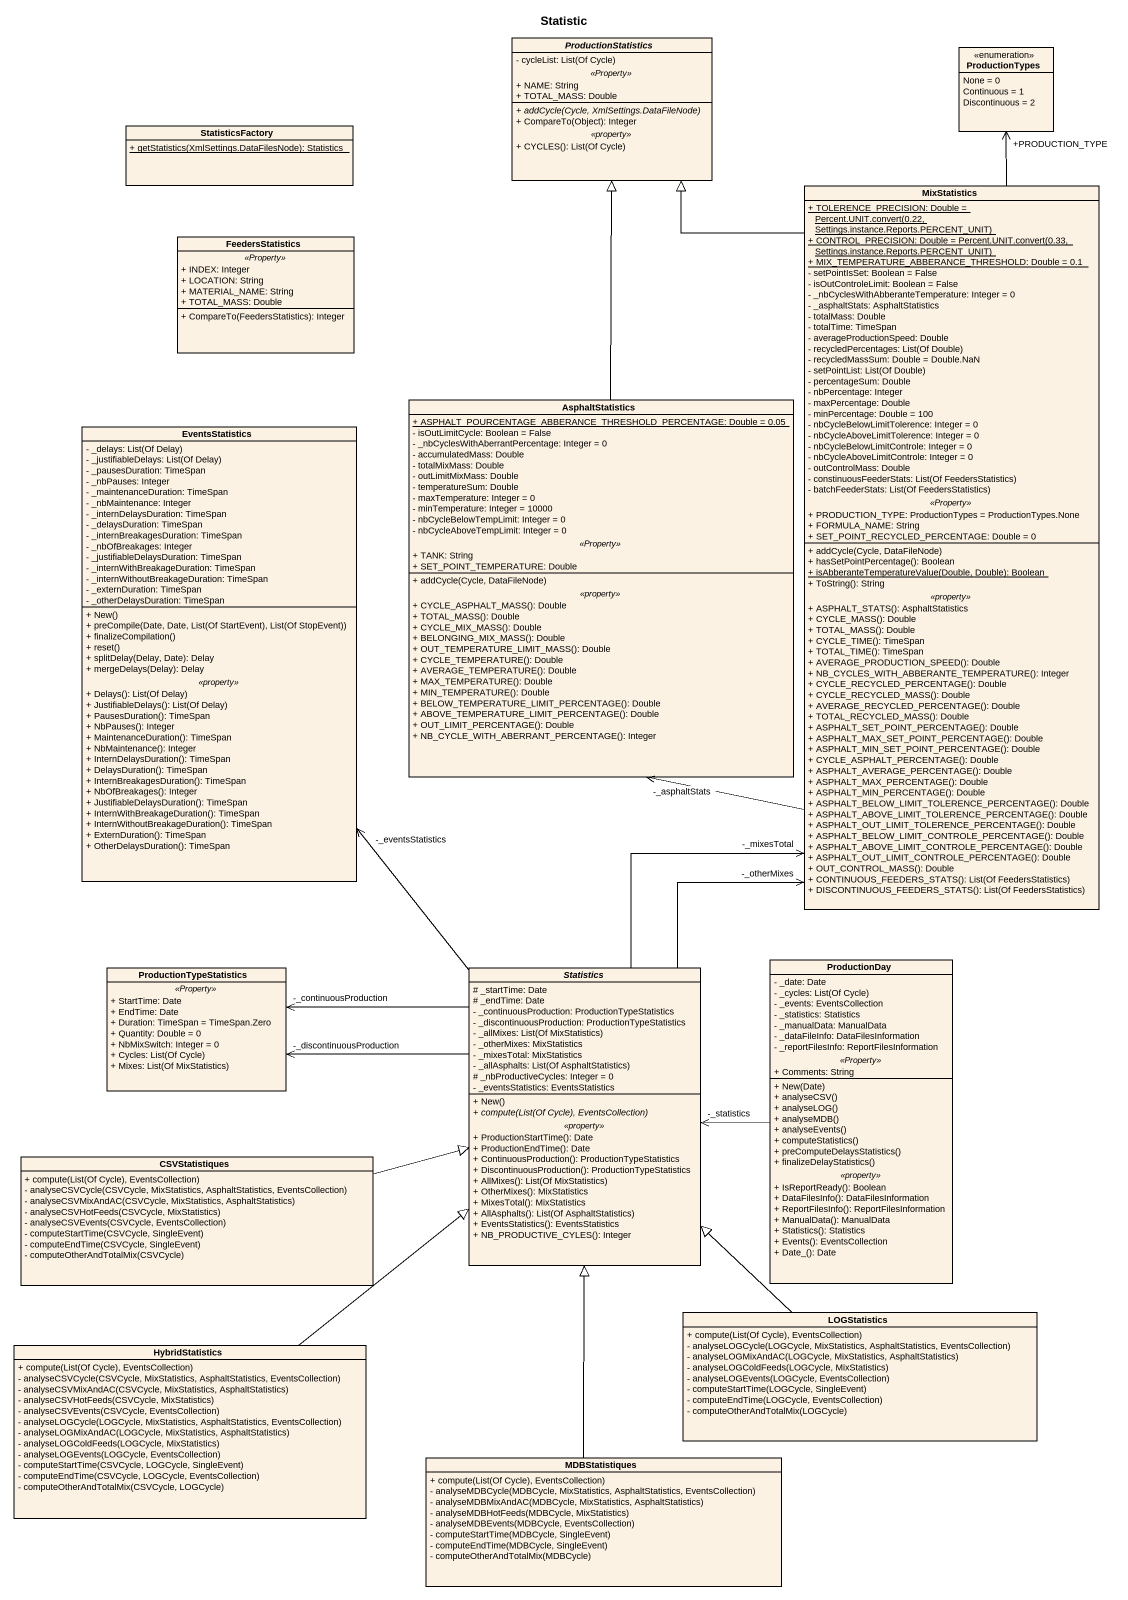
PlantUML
@startuml
title Statistic
hide circle
hide empty members
skinparam classAttributeIconSize 0
abstract class ProductionStatistics {
  {field} - cycleList: List(Of Cycle)
  .. <<Property>> ..
  + NAME: String
  + TOTAL_MASS: Double
  --
  {abstract} + addCycle(Cycle, XmlSettings.DataFileNode)
  + CompareTo(Object): Integer
  .. <<property>> ..
  + CYCLES(): List(Of Cycle)
}
enum ProductionTypes {
  None = 0
  Continuous = 1
  Discontinuous = 2
}
class StatisticsFactory {
  {static} + getStatistics(XmlSettings.DataFilesNode): Statistics
}
class MixStatistics {
  {static} {field} + TOLERENCE_PRECISION: Double = Percent.UNIT.convert(0.22, Settings.instance.Reports.PERCENT_UNIT)
  {static} {field} + CONTROL_PRECISION: Double = Percent.UNIT.convert(0.33, Settings.instance.Reports.PERCENT_UNIT)
  {static} + MIX_TEMPERATURE_ABBERANCE_THRESHOLD: Double = 0.1
  - setPointIsSet: Boolean = False
  - isOutControleLimit: Boolean = False
  - _nbCyclesWithAbberanteTemperature: Integer = 0
  - _asphaltStats: AsphaltStatistics
  - totalMass: Double
  - totalTime: TimeSpan
  - averageProductionSpeed: Double
  {field} - recycledPercentages: List(Of Double)
  - recycledMassSum: Double = Double.NaN
  {field} - setPointList: List(Of Double)
  - percentageSum: Double
  - nbPercentage: Integer
  - maxPercentage: Double
  - minPercentage: Double = 100
  - nbCycleBelowLimitTolerence: Integer = 0
  - nbCycleAboveLimitTolerence: Integer = 0
  - nbCycleBelowLimitControle: Integer = 0
  - nbCycleAboveLimitControle: Integer = 0
  - outControlMass: Double
  {field} - constinuousFeederStats: List(Of FeedersStatistics)
  {field} - batchFeederStats: List(Of FeedersStatistics)
  .. <<Property>> ..
  + PRODUCTION_TYPE: ProductionTypes = ProductionTypes.None
  + FORMULA_NAME: String
  + SET_POINT_RECYCLED_PERCENTAGE: Double = 0
  --
  + addCycle(Cycle, DataFileNode)
  + hasSetPointPercentage(): Boolean
  {static} + isAbberanteTemperatureValue(Double, Double): Boolean
  + ToString(): String
  .. <<property>> ..
  + ASPHALT_STATS(): AsphaltStatistics
  + CYCLE_MASS(): Double
  + TOTAL_MASS(): Double
  + CYCLE_TIME(): TimeSpan
  + TOTAL_TIME(): TimeSpan
  + AVERAGE_PRODUCTION_SPEED(): Double
  + NB_CYCLES_WITH_ABBERANTE_TEMPERATURE(): Integer
  + CYCLE_RECYCLED_PERCENTAGE(): Double
  + CYCLE_RECYCLED_MASS(): Double
  + AVERAGE_RECYCLED_PERCENTAGE(): Double
  + TOTAL_RECYCLED_MASS(): Double
  + ASPHALT_SET_POINT_PERCENTAGE(): Double
  + ASPHALT_MAX_SET_POINT_PERCENTAGE(): Double
  + ASPHALT_MIN_SET_POINT_PERCENTAGE(): Double
  + CYCLE_ASPHALT_PERCENTAGE(): Double
  + ASPHALT_AVERAGE_PERCENTAGE(): Double
  + ASPHALT_MAX_PERCENTAGE(): Double
  + ASPHALT_MIN_PERCENTAGE(): Double
  + ASPHALT_BELOW_LIMIT_TOLERENCE_PERCENTAGE(): Double
  + ASPHALT_ABOVE_LIMIT_TOLERENCE_PERCENTAGE(): Double
  + ASPHALT_OUT_LIMIT_TOLERENCE_PERCENTAGE(): Double
  + ASPHALT_BELOW_LIMIT_CONTROLE_PERCENTAGE(): Double
  + ASPHALT_ABOVE_LIMIT_CONTROLE_PERCENTAGE(): Double
  + ASPHALT_OUT_LIMIT_CONTROLE_PERCENTAGE(): Double
  + OUT_CONTROL_MASS(): Double
  + CONTINUOUS_FEEDERS_STATS(): List(Of FeedersStatistics)
  + DISCONTINUOUS_FEEDERS_STATS(): List(Of FeedersStatistics)
}
class FeedersStatistics {
  .. <<Property>> ..
  + INDEX: Integer
  + LOCATION: String
  + MATERIAL_NAME: String
  + TOTAL_MASS: Double
  --
  + CompareTo(FeedersStatistics): Integer
}
class EventsStatistics {
  {field} - _delays: List(Of Delay)
  {field} - _justifiableDelays: List(Of Delay)
  - _pausesDuration: TimeSpan
  - _nbPauses: Integer
  - _maintenanceDuration: TimeSpan
  - _nbMaintenance: Integer
  - _internDelaysDuration: TimeSpan
  - _delaysDuration: TimeSpan
  - _internBreakagesDuration: TimeSpan
  - _nbOfBreakages: Integer
  - _justifiableDelaysDuration: TimeSpan
  - _internWithBreakageDuration: TimeSpan
  - _internWithoutBreakageDuration: TimeSpan
  - _externDuration: TimeSpan
  - _otherDelaysDuration: TimeSpan
  --
  + New()
  + preCompile(Date, Date, List(Of StartEvent), List(Of StopEvent))
  + finalizeCompilation()
  + reset()
  + splitDelay(Delay, Date): Delay
  + mergeDelays(Delay): Delay
  .. <<property>> ..
  + Delays(): List(Of Delay)
  + JustifiableDelays(): List(Of Delay)
  + PausesDuration(): TimeSpan
  + NbPauses(): Integer
  + MaintenanceDuration(): TimeSpan
  + NbMaintenance(): Integer
  + InternDelaysDuration(): TimeSpan
  + DelaysDuration(): TimeSpan
  + InternBreakagesDuration(): TimeSpan
  + NbOfBreakages(): Integer
  + JustifiableDelaysDuration(): TimeSpan
  + InternWithBreakageDuration(): TimeSpan
  + InternWithoutBreakageDuration(): TimeSpan
  + ExternDuration(): TimeSpan
  + OtherDelaysDuration(): TimeSpan
}
class AsphaltStatistics {
  {static} + ASPHALT_POURCENTAGE_ABBERANCE_THRESHOLD_PERCENTAGE: Double = 0.05
  - isOutLimitCycle: Boolean = False
  - _nbCyclesWithAberrantPercentage: Integer = 0
  - accumulatedMass: Double
  - totalMixMass: Double
  - outLimitMixMass: Double
  - temperatureSum: Double
  - maxTemperature: Integer = 0
  - minTemperature: Integer = 10000
  - nbCycleBelowTempLimit: Integer = 0
  - nbCycleAboveTempLimit: Integer = 0
  .. <<Property>> ..
  + TANK: String
  + SET_POINT_TEMPERATURE: Double
  --
  + addCycle(Cycle, DataFileNode)
  .. <<property>> ..
  + CYCLE_ASPHALT_MASS(): Double
  + TOTAL_MASS(): Double
  + CYCLE_MIX_MASS(): Double
  + BELONGING_MIX_MASS(): Double
  + OUT_TEMPERATURE_LIMIT_MASS(): Double
  + CYCLE_TEMPERATURE(): Double
  + AVERAGE_TEMPERATURE(): Double
  + MAX_TEMPERATURE(): Double
  + MIN_TEMPERATURE(): Double
  + BELOW_TEMPERATURE_LIMIT_PERCENTAGE(): Double
  + ABOVE_TEMPERATURE_LIMIT_PERCENTAGE(): Double
  + OUT_LIMIT_PERCENTAGE(): Double
  + NB_CYCLE_WITH_ABERRANT_PERCENTAGE(): Integer
}
class ProductionTypeStatistics {
  .. <<Property>> ..
  + StartTime: Date
  + EndTime: Date
  + Duration: TimeSpan = TimeSpan.Zero
  + Quantity: Double = 0
  + NbMixSwitch: Integer = 0
  {field} + Cycles: List(Of Cycle)
  {field} + Mixes: List(Of MixStatistics)
}
abstract class Statistics {
  # _startTime: Date
  # _endTime: Date
  - _continuousProduction: ProductionTypeStatistics
  - _discontinuousProduction: ProductionTypeStatistics
  {field} - _allMixes: List(Of MixStatistics)
  - _otherMixes: MixStatistics
  - _mixesTotal: MixStatistics
  {field} - _allAsphalts: List(Of AsphaltStatistics)
  # _nbProductiveCycles: Integer = 0
  - _eventsStatistics: EventsStatistics
  --
  + New()
  {abstract} + compute(List(Of Cycle), EventsCollection)
  .. <<property>> ..
  + ProductionStartTime(): Date
  + ProductionEndTime(): Date
  + ContinuousProduction(): ProductionTypeStatistics
  + DiscontinuousProduction(): ProductionTypeStatistics
  + AllMixes(): List(Of MixStatistics)
  + OtherMixes(): MixStatistics
  + MixesTotal(): MixStatistics
  + AllAsphalts(): List(Of AsphaltStatistics)
  + EventsStatistics(): EventsStatistics
  + NB_PRODUCTIVE_CYLES(): Integer
}
class ProductionDay {
  - _date: Date
  {field} - _cycles: List(Of Cycle)
  - _events: EventsCollection
  - _statistics: Statistics
  - _manualData: ManualData
  - _dataFileInfo: DataFilesInformation
  - _reportFilesInfo: ReportFilesInformation
  .. <<Property>> ..
  + Comments: String
  --
  + New(Date)
  + analyseCSV()
  + analyseLOG()
  + analyseMDB()
  + analyseEvents()
  + computeStatistics()
  + preComputeDelaysStatistics()
  + finalizeDelayStatistics()
  .. <<property>> ..
  + IsReportReady(): Boolean
  + DataFilesInfo(): DataFilesInformation
  + ReportFilesInfo(): ReportFilesInformation
  + ManualData(): ManualData
  + Statistics(): Statistics
  + Events(): EventsCollection
  + Date_(): Date
}
class CSVStatistiques {
  + compute(List(Of Cycle), EventsCollection)
  - analyseCSVCycle(CSVCycle, MixStatistics, AsphaltStatistics, EventsCollection)
  - analyseCSVMixAndAC(CSVCycle, MixStatistics, AsphaltStatistics)
  - analyseCSVHotFeeds(CSVCycle, MixStatistics)
  - analyseCSVEvents(CSVCycle, EventsCollection)
  - computeStartTime(CSVCycle, SingleEvent)
  - computeEndTime(CSVCycle, SingleEvent)
  - computeOtherAndTotalMix(CSVCycle)
}
class LOGStatistics {
  + compute(List(Of Cycle), EventsCollection)
  - analyseLOGCycle(LOGCycle, MixStatistics, AsphaltStatistics, EventsCollection)
  - analyseLOGMixAndAC(LOGCycle, MixStatistics, AsphaltStatistics)
  - analyseLOGColdFeeds(LOGCycle, MixStatistics)
  - analyseLOGEvents(LOGCycle, EventsCollection)
  - computeStartTime(LOGCycle, SingleEvent)
  - computeEndTime(LOGCycle, EventsCollection)
  - computeOtherAndTotalMix(LOGCycle)
}
class HybridStatistics {
  + compute(List(Of Cycle), EventsCollection)
  - analyseCSVCycle(CSVCycle, MixStatistics, AsphaltStatistics, EventsCollection)
  - analyseCSVMixAndAC(CSVCycle, MixStatistics, AsphaltStatistics)
  - analyseCSVHotFeeds(CSVCycle, MixStatistics)
  - analyseCSVEvents(CSVCycle, EventsCollection)
  - analyseLOGCycle(LOGCycle, MixStatistics, AsphaltStatistics, EventsCollection)
  - analyseLOGMixAndAC(LOGCycle, MixStatistics, AsphaltStatistics)
  - analyseLOGColdFeeds(LOGCycle, MixStatistics)
  - analyseLOGEvents(LOGCycle, EventsCollection)
  - computeStartTime(CSVCycle, LOGCycle, SingleEvent)
  - computeEndTime(CSVCycle, LOGCycle, EventsCollection)
  - computeOtherAndTotalMix(CSVCycle, LOGCycle)
}
class MDBStatistiques {
  + compute(List(Of Cycle), EventsCollection)
  - analyseMDBCycle(MDBCycle, MixStatistics, AsphaltStatistics, EventsCollection)
  - analyseMDBMixAndAC(MDBCycle, MixStatistics, AsphaltStatistics)
  - analyseMDBHotFeeds(MDBCycle, MixStatistics)
  - analyseMDBEvents(MDBCycle, EventsCollection)
  - computeStartTime(MDBCycle, SingleEvent)
  - computeEndTime(MDBCycle, SingleEvent)
  - computeOtherAndTotalMix(MDBCycle)
}
MixStatistics -up-|> ProductionStatistics
MixStatistics -up-> "+PRODUCTION_TYPE" ProductionTypes
MixStatistics -left-> "-_asphaltStats" AsphaltStatistics
AsphaltStatistics -up-|> ProductionStatistics
Statistics -up-> "-_mixesTotal" MixStatistics
Statistics -up-> "-_otherMixes" MixStatistics
Statistics -up-> "-_eventsStatistics" EventsStatistics
Statistics -left-> "-_continuousProduction" ProductionTypeStatistics
Statistics -left-> "-_discontinuousProduction" ProductionTypeStatistics
ProductionDay -left-> "-_statistics" Statistics
CSVStatistiques -right-|> Statistics
LOGStatistics -up-|> Statistics
HybridStatistics -up-|> Statistics
MDBStatistiques -up-|> Statistics
@enduml
